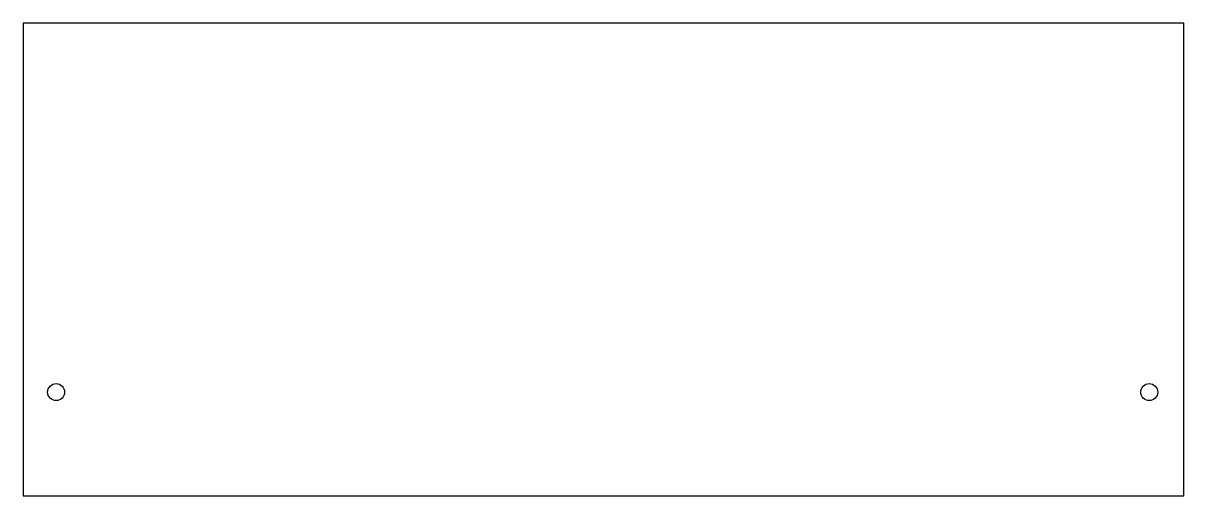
# Model space of a CAD drawing. Header units: inches. Extents: x 0 to 21.5, y 0 to 8.8.
import ezdxf

# ---------------------------------------------------------------- set-up
doc = ezdxf.new("R2010")
doc.units = ezdxf.units.IN
doc.header["$MEASUREMENT"] = 0
doc.layers.add('CUT', color=7, linetype='Continuous')

msp = doc.modelspace()

# ---------------------------------------------------------------- linework, layer by layer
at = {"layer": 'CUT'}
msp.add_lwpolyline([(0, 0), (21.5, 0), (21.5, 8.75), (0, 8.75)], close=True, dxfattribs=at)
for centre in [(0.61, 1.92), (20.86, 1.92)]:
    msp.add_circle(centre, 0.157, dxfattribs=at)

doc.saveas('drawing.dxf')
